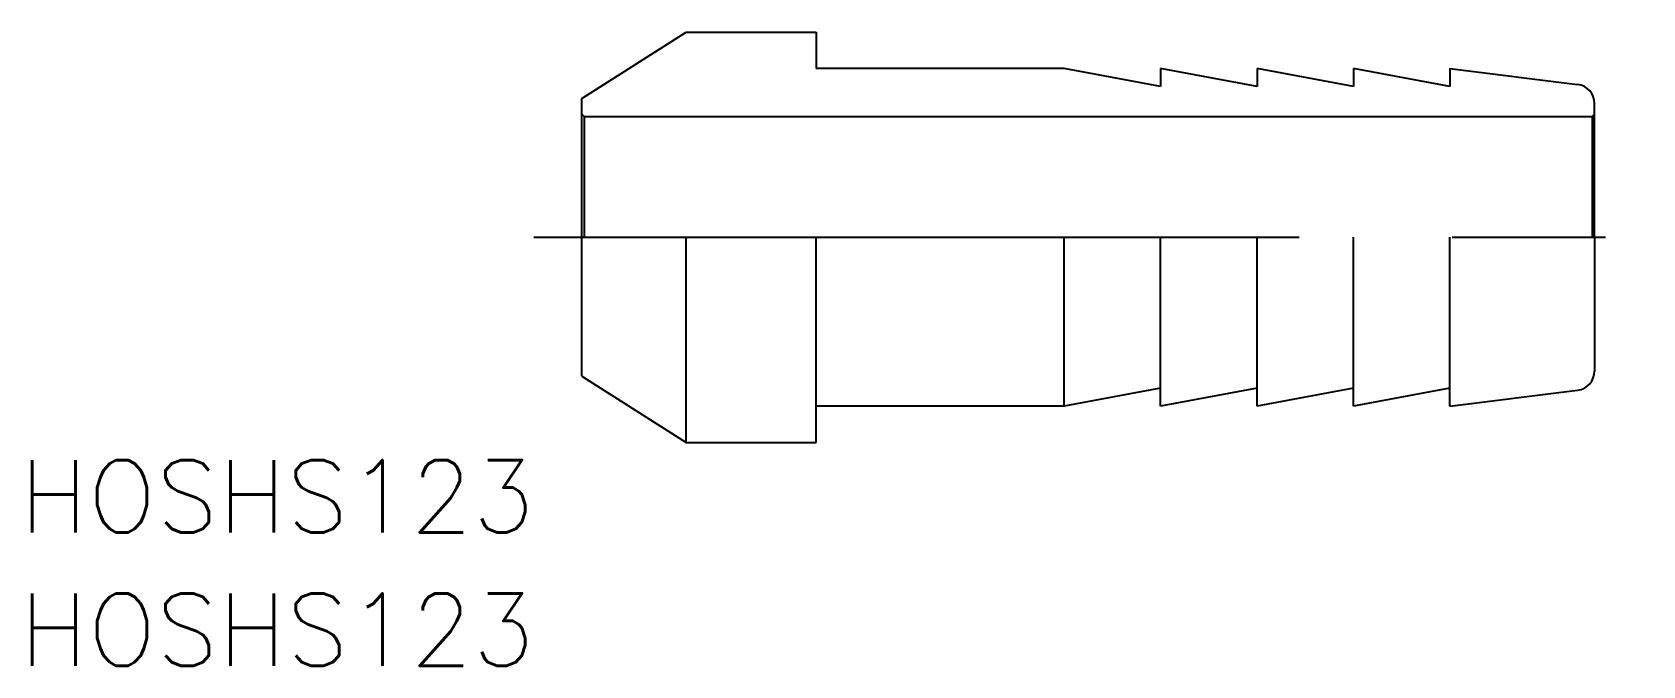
# Model space of a CAD drawing. Extents: x -22.8 to 44, y -17.8 to 8.5.
import ezdxf

# ---------------------------------------------------------------- set-up
doc = ezdxf.new("R2010")
doc.units = 0
doc.linetypes.add('CENTER', pattern=[50.8, 31.75, -6.35, 6.35, -6.35])
doc.layers.get('0').update_dxf_attribs({"linetype": 'CONTINUOUS'})
doc.layers.add('CENTER', color=1, linetype='CENTER')
doc.styles.get("Standard").update_dxf_attribs({"font": 'txt.shx', "height": 3, "bigfont": 'bigfont.shx'})

msp = doc.modelspace()

# ---------------------------------------------------------------- linework, layer by layer
at = {"color": 7, "linetype": 'CONTINUOUS'}
for p, q in [((0, 5.75), (4.33, 8.5)), ((4.33, 8.5), (9.713, 8.5)), ((9.713, 8.5), (9.713, 7)), ((20, 7), (9.713, 7)), ((24, 6.25), (20, 7)), ((28, 6.25), (24, 7)), ((24, 7), (24, 6.25)), ((32, 6.25), (28, 7)), ((28, 7), (28, 6.25)), ((36, 6.25), (32, 7)), ((32, 7), (32, 6.25)), ((32, 7), (32, 7)), ((36, 7), (41.299, 6.338)), ((36, 7), (36, 6.25)), ((0, -5.75), (0, 5.75)), ((42, 0), (42, 5.544)), ((0.1, 5), (0, 5.1)), ((0.1, 5), (41.9, 5)), ((0.1, 5), (0.1, 0)), ((41.9, 5), (42, 5.1)), ((41.9, 5), (41.9, 0)), ((4.33, -8.5), (4.33, 0)), ((9.713, -8.5), (9.713, 0)), ((20, -7), (20, 0)), ((24, -7), (24, 0)), ((28, -7), (28, 0)), ((32, -7), (32, 0)), ((36, -7), (36, 0)), ((42, 0), (42, -5.544)), ((0, -5.75), (4.33, -8.5)), ((24, -6.25), (20, -7)), ((28, -6.25), (24, -7)), ((32, -6.25), (28, -7)), ((36, -6.25), (32, -7)), ((36, -7), (41.299, -6.338)), ((20, -7), (9.713, -7)), ((32, -7), (32, -7)), ((4.33, -8.5), (9.713, -8.5))]:
    msp.add_line(p, q, dxfattribs=at)
for centre, start, end in [((41.2, 5.544), 0, 82.87498), ((41.2, -5.544), 277.12502, 0)]:
    msp.add_arc(centre, 0.8, start, end, dxfattribs=at)
at = {"layer": 'CENTER', "color": 1, "linetype": 'CENTER'}
msp.add_line((-2, 0), (44, 0), dxfattribs=at)

# ---------------------------------------------------------------- texts
at = {"color": 7, "linetype": 'CONTINUOUS'}
for p in [(-23.314, -12.231), (-23.314, -17.76)]:
    msp.add_text('HOSHS123', height=3, dxfattribs=at).set_placement(p)

doc.saveas('drawing.dxf')
